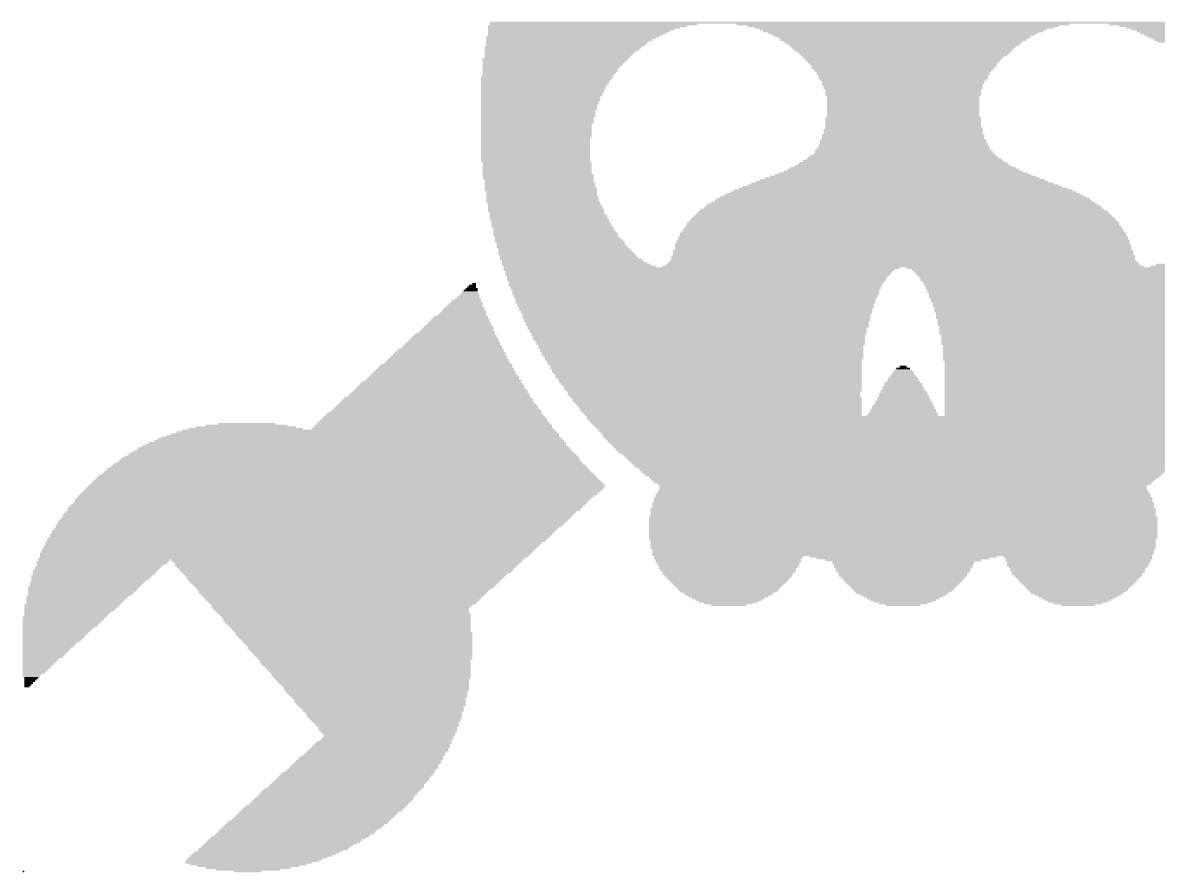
# Model space of a CAD drawing. Extents: x 0 to 65, y 0 to 56.5.
# Drawn here: x 6.093 to 9.762, y 20.19 to 22.937 of the extents above; entities that cross this region are included whole.
import ezdxf

# ---------------------------------------------------------------- set-up
doc = ezdxf.new("R2010")
doc.units = 0
doc.layers.add('21', color=253, linetype='CONTINUOUS')
doc.layers.add('23', color=53, linetype='CONTINUOUS')

# ---------------------------------------------------------------- blocks, each defined once
blk = doc.blocks.new('RECT')
blk.add_solid([(-0.5, -0.5), (0.5, -0.5), (-0.5, 0.5), (0.5, 0.5)])

msp = doc.modelspace()

# ---------------------------------------------------------------- linework, layer by layer
at = {"layer": '23'}
msp.add_point((6.096, 20.193), dxfattribs=at)

# ---------------------------------------------------------------- block references
at = {"layer": '21', "yscale": 0.0056}
for p, xscale in [((7.9372, 22.9311), 0.6706), ((8.9375, 22.9367), 2.6711), ((8.9375, 22.9311), 1.0729), ((9.9405, 22.9311), 0.6762), ((7.8702, 22.892), 0.5588), ((7.9177, 22.9255), 0.6426), ((7.9065, 22.9199), 0.6203), ((7.8981, 22.9144), 0.6035), ((7.8897, 22.9088), 0.5867), ((7.8842, 22.9032), 0.5756), ((7.8786, 22.8976), 0.5644), ((8.9375, 22.9255), 1.0058), ((8.9403, 22.9199), 0.9667), ((8.9375, 22.9144), 0.9276), ((8.9375, 22.9088), 0.9053), ((8.9375, 22.9032), 0.8717), ((8.9375, 22.8976), 0.8494), ((8.9375, 22.892), 0.827), ((9.9573, 22.9255), 0.6426), ((9.9685, 22.9199), 0.6203), ((9.9769, 22.9144), 0.6035), ((9.9852, 22.9088), 0.5867), ((9.9908, 22.9032), 0.5756), ((9.9992, 22.8976), 0.57), ((10.0048, 22.892), 0.5588), ((7.8395, 22.8585), 0.5085), ((7.8367, 22.8529), 0.5029), ((7.8534, 22.8752), 0.5253), ((7.8506, 22.8697), 0.5197), ((7.8478, 22.8641), 0.5141), ((7.8646, 22.8864), 0.5476), ((7.859, 22.8808), 0.5364), ((8.9403, 22.8864), 0.8103), ((8.9375, 22.8808), 0.7935), ((8.9375, 22.8752), 0.7711), ((8.9375, 22.8697), 0.76), ((8.9403, 22.8641), 0.7432), ((8.9375, 22.8585), 0.7264), ((8.9375, 22.8529), 0.7153), ((10.0104, 22.8864), 0.5476), ((10.016, 22.8808), 0.5364), ((10.0216, 22.8752), 0.5253), ((7.8143, 22.8194), 0.4694), ((7.8283, 22.8417), 0.4862), ((7.8255, 22.8361), 0.4806), ((7.8227, 22.8305), 0.475), ((7.8199, 22.8249), 0.4694), ((7.8339, 22.8473), 0.4973), ((8.9375, 22.8473), 0.7041), ((8.9403, 22.8417), 0.6873), ((8.9403, 22.8361), 0.6761), ((8.9403, 22.8305), 0.665), ((8.9375, 22.8249), 0.6482), ((8.9375, 22.8194), 0.637), ((7.8115, 22.8138), 0.4638), ((7.8087, 22.8082), 0.4582), ((7.8059, 22.8026), 0.4526), ((7.8031, 22.797), 0.447), ((7.8003, 22.7914), 0.4415), ((7.7975, 22.7858), 0.4359), ((7.7975, 22.7802), 0.4359), ((8.9375, 22.8138), 0.6259), ((8.9375, 22.8082), 0.6147), ((8.9375, 22.8026), 0.6035), ((8.9375, 22.7914), 0.5923), ((8.9403, 22.797), 0.5979), ((8.9375, 22.7858), 0.5812), ((8.9375, 22.7802), 0.57), ((7.7836, 22.7523), 0.4191), ((7.7808, 22.7467), 0.4135), ((7.7864, 22.7635), 0.4247), ((7.7864, 22.7579), 0.4247), ((7.7948, 22.7747), 0.4303), ((7.792, 22.7691), 0.4247), ((8.9375, 22.7747), 0.5588), ((8.9375, 22.7691), 0.5588), ((8.9375, 22.7635), 0.5476), ((8.9375, 22.7579), 0.5476), ((8.9375, 22.7523), 0.5364), ((8.9375, 22.7467), 0.5253), ((7.7808, 22.7411), 0.4135), ((7.778, 22.7355), 0.4079), ((7.7752, 22.73), 0.4023), ((7.7752, 22.7244), 0.4023), ((7.7696, 22.7076), 0.3912), ((7.7724, 22.7188), 0.3967), ((7.7724, 22.7132), 0.3967), ((8.9375, 22.7411), 0.5253), ((8.9347, 22.7355), 0.5197), ((8.9375, 22.73), 0.5141), ((8.9375, 22.7244), 0.5141), ((8.9375, 22.7188), 0.5029), ((8.9375, 22.7132), 0.5029), ((8.9375, 22.7076), 0.5029), ((7.7696, 22.702), 0.3912), ((7.7668, 22.6964), 0.3856), ((7.7668, 22.6908), 0.3856), ((7.7668, 22.6852), 0.3856), ((7.764, 22.6797), 0.38), ((7.764, 22.6741), 0.38), ((8.9375, 22.702), 0.5029), ((8.9375, 22.6964), 0.4917), ((8.9375, 22.6908), 0.4917), ((8.9375, 22.6852), 0.4917), ((8.9375, 22.6797), 0.4917), ((8.9375, 22.6741), 0.4917), ((7.7612, 22.6685), 0.3744), ((7.7612, 22.6629), 0.3744), ((7.7612, 22.6573), 0.3744), ((7.7584, 22.6517), 0.3688), ((7.7584, 22.6461), 0.3688), ((7.7584, 22.6405), 0.3688), ((7.7584, 22.635), 0.3688), ((8.9375, 22.6685), 0.4917), ((8.9375, 22.6629), 0.4917), ((8.9375, 22.6573), 0.4917), ((8.9375, 22.6517), 0.4917), ((8.9375, 22.6461), 0.4917), ((8.9375, 22.6405), 0.4917), ((8.9375, 22.635), 0.4917), ((7.7556, 22.6294), 0.3632), ((7.7556, 22.6238), 0.3632), ((7.7556, 22.6182), 0.3632), ((7.7556, 22.6126), 0.3632), ((7.7528, 22.607), 0.3576), ((7.7528, 22.6014), 0.3576), ((7.7528, 22.5958), 0.3576), ((8.9375, 22.6294), 0.5029), ((8.9375, 22.6238), 0.5029), ((8.9375, 22.6182), 0.5029), ((8.9375, 22.6126), 0.5029), ((8.9375, 22.607), 0.5029), ((8.9375, 22.6014), 0.5029), ((8.9403, 22.5958), 0.5085), ((7.7528, 22.5903), 0.3576), ((7.7528, 22.5847), 0.3576), ((7.7528, 22.5791), 0.3576), ((7.7528, 22.5735), 0.3576), ((7.7528, 22.5679), 0.3576), ((7.75, 22.5623), 0.352), ((8.9375, 22.5735), 0.5253), ((8.9375, 22.5679), 0.5253), ((8.9375, 22.5623), 0.5253), ((8.9375, 22.5903), 0.5141), ((8.9375, 22.5847), 0.5141), ((8.9375, 22.5791), 0.5141), ((7.75, 22.5567), 0.352), ((7.75, 22.5511), 0.352), ((7.75, 22.5455), 0.352), ((7.75, 22.54), 0.352), ((7.75, 22.5344), 0.352), ((7.75, 22.5288), 0.352), ((7.75, 22.5232), 0.352), ((8.9375, 22.5232), 0.57), ((8.9375, 22.5288), 0.5588), ((8.9375, 22.54), 0.5476), ((8.9403, 22.5344), 0.5532), ((8.9375, 22.5567), 0.5364), ((8.9375, 22.5511), 0.5364), ((8.9403, 22.5455), 0.542), ((7.75, 22.5176), 0.352), ((7.75, 22.512), 0.352), ((7.75, 22.5064), 0.352), ((7.75, 22.5008), 0.352), ((7.75, 22.4953), 0.352), ((7.75, 22.4897), 0.352), ((8.9375, 22.4897), 0.6482), ((8.9403, 22.4953), 0.6314), ((8.9375, 22.5008), 0.6147), ((8.9375, 22.5064), 0.6035), ((8.9403, 22.512), 0.5867), ((8.9403, 22.5176), 0.5756), ((7.7556, 22.4841), 0.352), ((7.7556, 22.4785), 0.352), ((7.7556, 22.4729), 0.352), ((7.7556, 22.4673), 0.352), ((7.7556, 22.4617), 0.352), ((7.7556, 22.4561), 0.352), ((7.7556, 22.4506), 0.352), ((8.9375, 22.4506), 0.8047), ((8.9375, 22.4561), 0.7711), ((8.9375, 22.4617), 0.7488), ((8.9375, 22.4673), 0.7264), ((8.9375, 22.4729), 0.7041), ((8.9375, 22.4785), 0.6817), ((8.9375, 22.4841), 0.6706), ((7.7584, 22.445), 0.3576), ((7.7584, 22.4394), 0.3576), ((7.7584, 22.4338), 0.3576), ((7.7612, 22.4282), 0.352), ((7.7612, 22.4226), 0.352), ((7.764, 22.417), 0.3576), ((8.9347, 22.417), 0.9779), ((8.9347, 22.4226), 0.9444), ((8.9347, 22.4282), 0.922), ((8.9347, 22.4338), 0.8885), ((8.9375, 22.4394), 0.8606), ((8.9375, 22.445), 0.827), ((7.764, 22.4114), 0.3576), ((7.764, 22.4058), 0.3576), ((7.7668, 22.4003), 0.3632), ((7.7668, 22.3947), 0.3632), ((7.7696, 22.3891), 0.3576), ((7.7696, 22.3835), 0.3576), ((7.7696, 22.3779), 0.3576), ((8.9375, 22.3779), 1.1623), ((8.9375, 22.3835), 1.14), ((8.9375, 22.3891), 1.1176), ((8.9375, 22.3947), 1.0952), ((8.9375, 22.4003), 1.0617), ((8.9347, 22.4058), 1.0338), ((8.9375, 22.4114), 1.0058), ((7.7724, 22.3723), 0.3632), ((7.7724, 22.3667), 0.3632), ((7.7724, 22.3611), 0.3632), ((7.7752, 22.3556), 0.3688), ((7.778, 22.35), 0.3632), ((7.7808, 22.3444), 0.3688), ((8.9375, 22.3444), 1.2741), ((8.9347, 22.35), 1.2573), ((8.9375, 22.3556), 1.2405), ((8.9375, 22.3611), 1.2182), ((8.9375, 22.3667), 1.207), ((8.9375, 22.3723), 1.1847), ((7.7808, 22.3388), 0.3688), ((7.7836, 22.3332), 0.3744), ((7.7836, 22.3276), 0.3744), ((7.7864, 22.322), 0.3688), ((7.7892, 22.3164), 0.3744), ((7.792, 22.3109), 0.38), ((7.792, 22.3053), 0.38), ((8.9375, 22.3053), 1.3635), ((8.9375, 22.3109), 1.3523), ((8.9375, 22.3164), 1.3411), ((8.9375, 22.322), 1.3299), ((8.9375, 22.3276), 1.3188), ((8.9347, 22.3332), 1.302), ((8.9375, 22.3388), 1.2852), ((7.7948, 22.2997), 0.3856), ((7.7975, 22.2941), 0.38), ((7.8003, 22.2885), 0.3856), ((7.8003, 22.2829), 0.3856), ((7.8031, 22.2773), 0.3912), ((7.8087, 22.2717), 0.3912), ((7.8087, 22.2661), 0.3912), ((8.9375, 22.2717), 1.4194), ((8.9375, 22.2661), 1.4194), ((8.9375, 22.2773), 1.4082), ((8.9375, 22.2885), 1.397), ((8.9375, 22.2829), 1.397), ((8.9375, 22.2941), 1.3858), ((8.9375, 22.2997), 1.3746), ((7.8115, 22.2606), 0.3967), ((7.8143, 22.255), 0.4023), ((7.8143, 22.2494), 0.4023), ((7.8199, 22.2438), 0.4023), ((7.8227, 22.2382), 0.4079), ((7.8255, 22.2326), 0.4135), ((8.9375, 22.2326), 1.4641), ((8.9375, 22.2438), 1.4529), ((8.9375, 22.2382), 1.4529), ((8.9375, 22.255), 1.4417), ((8.9375, 22.2494), 1.4417), ((8.9375, 22.2606), 1.4305), ((7.8283, 22.227), 0.4191), ((7.8311, 22.2214), 0.4135), ((7.8339, 22.2159), 0.4191), ((7.8367, 22.2103), 0.4247), ((7.845, 22.1991), 0.4303), ((7.8422, 22.2047), 0.4247), ((7.8478, 22.1935), 0.4359), ((8.9375, 22.1991), 1.4864), ((8.9375, 22.1935), 1.4864), ((8.9347, 22.2214), 1.4696), ((8.9375, 22.2159), 1.4752), ((8.9375, 22.2103), 1.4752), ((8.9375, 22.2047), 1.4752), ((8.9375, 22.227), 1.4641), ((7.8506, 22.1879), 0.4415), ((7.8562, 22.1823), 0.4415), ((7.859, 22.1767), 0.447), ((7.8646, 22.1712), 0.4582), ((7.8702, 22.1656), 0.4582), ((7.8758, 22.16), 0.4694), ((8.9375, 22.16), 1.5199), ((8.9375, 22.1656), 1.5088), ((8.9375, 22.1823), 1.4976), ((8.9375, 22.1767), 1.4976), ((8.9375, 22.1712), 1.4976), ((8.9375, 22.1879), 1.4864), ((7.8814, 22.1544), 0.4806), ((7.8925, 22.1488), 0.4917), ((8.2865, 22.1432), 1.2797), ((8.2781, 22.1376), 1.2629), ((8.2753, 22.1264), 1.2461), ((8.2781, 22.132), 1.2517), ((8.2725, 22.1209), 1.2405), ((8.9375, 22.1488), 1.5535), ((8.9375, 22.1544), 1.5311), ((9.5885, 22.1432), 1.2796), ((9.5969, 22.1376), 1.2629), ((9.5969, 22.132), 1.2517), ((9.5997, 22.1264), 1.2461), ((9.6025, 22.1209), 1.2405), ((9.9825, 22.1488), 0.4917), ((9.9936, 22.1544), 0.4806), ((7.5461, 22.0873), 0.0224), ((7.5517, 22.0929), 0.0112), ((8.2725, 22.1153), 1.2294), ((8.2697, 22.1097), 1.2238), ((8.2697, 22.1041), 1.2238), ((8.2697, 22.0985), 1.2126), ((8.2669, 22.0929), 1.207), ((8.2669, 22.0873), 1.207), ((9.6025, 22.1153), 1.2294), ((9.6053, 22.1097), 1.2238), ((9.6025, 22.1041), 1.2182), ((9.6053, 22.0985), 1.2126), ((9.6081, 22.0929), 1.207), ((9.6053, 22.0873), 1.2014), ((7.5321, 22.0482), 0.0726), ((7.5349, 22.0538), 0.0671), ((7.5377, 22.0594), 0.0615), ((7.5377, 22.065), 0.0503), ((7.5405, 22.0706), 0.0447), ((7.5433, 22.0762), 0.0391), ((7.5433, 22.0817), 0.0279), ((8.2669, 22.0817), 1.1958), ((8.2669, 22.0762), 1.1958), ((8.2669, 22.0706), 1.1847), ((8.2669, 22.065), 1.1847), ((8.2669, 22.0594), 1.1847), ((8.2669, 22.0538), 1.1735), ((8.2669, 22.0482), 1.1735), ((9.6081, 22.0817), 1.1958), ((9.6081, 22.0762), 1.1958), ((9.6081, 22.0706), 1.1847), ((9.6081, 22.065), 1.1847), ((9.6081, 22.0594), 1.1735), ((9.6081, 22.0538), 1.1735), ((9.6081, 22.0482), 1.1735), ((7.5181, 22.0091), 0.1341), ((7.5209, 22.0147), 0.1285), ((7.5209, 22.0203), 0.1173), ((7.5237, 22.0259), 0.1118), ((7.5265, 22.0315), 0.1062), ((7.5265, 22.037), 0.095), ((7.5321, 22.0426), 0.0838), ((8.2669, 22.0426), 1.1623), ((8.2669, 22.037), 1.1623), ((8.2669, 22.0315), 1.1623), ((8.2669, 22.0259), 1.1511), ((8.2669, 22.0203), 1.1511), ((8.2669, 22.0091), 1.14), ((8.2697, 22.0147), 1.1455), ((9.6081, 22.0426), 1.1623), ((9.6081, 22.037), 1.1623), ((9.6081, 22.0315), 1.1511), ((9.6081, 22.0259), 1.1511), ((9.6081, 22.0203), 1.1511), ((9.6081, 22.0147), 1.14), ((9.6081, 22.0091), 1.14), ((7.507, 21.9756), 0.19), ((7.507, 21.9812), 0.1788), ((7.5098, 21.9867), 0.1732), ((7.5126, 21.9923), 0.1565), ((7.5154, 21.9979), 0.1509), ((7.5181, 22.0035), 0.1453), ((8.2697, 22.0035), 1.1344), ((8.2697, 21.9979), 1.1344), ((8.2697, 21.9923), 1.1232), ((8.2697, 21.9867), 1.1232), ((8.2697, 21.9812), 1.1232), ((8.2725, 21.9756), 1.1176), ((9.6053, 22.0035), 1.1344), ((9.6081, 21.9979), 1.1288), ((9.6053, 21.9923), 1.1232), ((9.6053, 21.9867), 1.1232), ((9.6025, 21.9812), 1.1176), ((9.6053, 21.9756), 1.112), ((7.4958, 21.9365), 0.2459), ((7.4958, 21.942), 0.2347), ((7.4986, 21.9476), 0.2291), ((7.5014, 21.9532), 0.2235), ((7.5014, 21.9588), 0.2123), ((7.5042, 21.9644), 0.2068), ((7.5042, 21.97), 0.1956), ((8.2697, 21.97), 1.112), ((8.2725, 21.9644), 1.1064), ((8.2725, 21.9588), 1.1064), ((8.2753, 21.9532), 1.1008), ((8.2725, 21.9476), 1.0952), ((8.2753, 21.942), 1.0897), ((8.2753, 21.9365), 1.0897), ((9.6025, 21.97), 1.1064), ((9.6025, 21.9644), 1.1064), ((9.6025, 21.9588), 1.1064), ((9.6025, 21.9532), 1.0952), ((9.6025, 21.9476), 1.0952), ((9.5997, 21.942), 1.0897), ((9.5997, 21.9365), 1.0897), ((7.4846, 21.9029), 0.3018), ((7.4846, 21.9085), 0.2906), ((7.4874, 21.9141), 0.285), ((7.4874, 21.9197), 0.2738), ((7.4902, 21.9253), 0.2682), ((7.4902, 21.9309), 0.2571), ((8.2753, 21.9253), 1.0785), ((8.2781, 21.9309), 1.0841), ((8.2781, 21.9197), 1.0729), ((8.2781, 21.9141), 1.0729), ((8.2809, 21.9085), 1.0673), ((8.2837, 21.9029), 1.0617), ((9.5969, 21.9309), 1.0841), ((9.5969, 21.9253), 1.0729), ((9.5969, 21.9197), 1.0729), ((9.5941, 21.9141), 1.0673), ((9.5941, 21.9085), 1.0673), ((9.5913, 21.9029), 1.0617), ((7.4706, 21.8638), 0.3632), ((7.4734, 21.8694), 0.3576), ((7.4734, 21.875), 0.3465), ((7.4762, 21.8806), 0.3409), ((7.479, 21.8862), 0.3241), ((7.4818, 21.8918), 0.3185), ((7.4818, 21.8973), 0.3073), ((8.2837, 21.8973), 1.0617), ((8.2837, 21.8918), 1.0505), ((8.2837, 21.8862), 1.0505), ((8.2865, 21.8806), 1.045), ((8.2865, 21.875), 1.045), ((8.2893, 21.8694), 1.0394), ((8.2893, 21.8638), 1.0394), ((9.5913, 21.8973), 1.0617), ((9.5885, 21.8806), 1.045), ((9.5885, 21.875), 1.045), ((9.5857, 21.8694), 1.0394), ((9.5829, 21.8638), 1.0338), ((9.5913, 21.8918), 1.0505), ((9.5913, 21.8862), 1.0505), ((7.4623, 21.8303), 0.4247), ((7.4651, 21.8359), 0.4079), ((7.4651, 21.8415), 0.3967), ((7.4679, 21.847), 0.3912), ((7.4679, 21.8526), 0.38), ((7.4706, 21.8582), 0.3744), ((8.2921, 21.8582), 1.0338), ((8.2949, 21.8526), 1.0282), ((8.2921, 21.847), 1.0226), ((8.2949, 21.8415), 1.017), ((8.2949, 21.8359), 1.017), ((8.2977, 21.8303), 1.0114), ((9.5829, 21.8582), 1.0338), ((9.5801, 21.8526), 1.0282), ((9.5801, 21.847), 1.0282), ((9.5801, 21.8415), 1.017), ((9.5773, 21.8359), 1.0114), ((9.5773, 21.8303), 1.0114), ((7.4539, 21.7912), 0.4862), ((7.4539, 21.7968), 0.475), ((7.4539, 21.8023), 0.4638), ((7.4567, 21.8079), 0.4582), ((7.4567, 21.8135), 0.447), ((7.4595, 21.8191), 0.4415), ((7.4595, 21.8247), 0.4303), ((8.3005, 21.8247), 1.0058), ((8.3005, 21.8191), 1.0058), ((8.3033, 21.8135), 1.0003), ((8.3033, 21.8079), 1.0003), ((8.3061, 21.8023), 0.9947), ((8.3088, 21.7968), 0.9891), ((8.3088, 21.7912), 0.9891), ((8.9375, 21.7912), 0.0894), ((8.9375, 21.7968), 0.0782), ((8.9375, 21.8079), 0.0671), ((8.9375, 21.8023), 0.0671), ((8.9375, 21.8135), 0.0559), ((8.9375, 21.8191), 0.0447), ((8.9375, 21.8247), 0.0224), ((9.5689, 21.8079), 0.9947), ((9.5689, 21.8023), 0.9947), ((9.5745, 21.8247), 1.0058), ((9.5745, 21.8191), 1.0058), ((9.5717, 21.8135), 1.0003), ((9.5661, 21.7968), 0.9891), ((9.5634, 21.7912), 0.9835), ((7.4427, 21.7521), 0.5532), ((7.4427, 21.7576), 0.542), ((7.4455, 21.7632), 0.5364), ((7.4455, 21.7688), 0.5253), ((7.4455, 21.7744), 0.5141), ((7.4511, 21.78), 0.5029), ((7.4511, 21.7856), 0.4917), ((8.3116, 21.7856), 0.9835), ((8.3144, 21.78), 0.9779), ((8.3144, 21.7744), 0.9779), ((8.3172, 21.7688), 0.9723), ((8.32, 21.7632), 0.9667), ((8.3228, 21.7576), 0.9611), ((8.3228, 21.7521), 0.9611), ((8.9375, 21.7576), 0.1341), ((8.9375, 21.7521), 0.1341), ((8.9375, 21.7688), 0.1229), ((8.9375, 21.7632), 0.1229), ((8.9375, 21.7744), 0.1118), ((8.9375, 21.7856), 0.1006), ((8.9375, 21.78), 0.1006), ((9.5634, 21.7856), 0.9835), ((9.5578, 21.7744), 0.9723), ((9.5578, 21.7688), 0.9723), ((9.555, 21.7632), 0.9667), ((9.5522, 21.7576), 0.9611), ((9.5494, 21.7521), 0.9556), ((9.5606, 21.78), 0.9779), ((7.4343, 21.7185), 0.6147), ((7.4343, 21.7241), 0.6035), ((7.4371, 21.7297), 0.5867), ((7.4399, 21.7353), 0.5812), ((7.4399, 21.7409), 0.57), ((7.4427, 21.7465), 0.5644), ((8.3256, 21.7465), 0.9556), ((8.3256, 21.7409), 0.9444), ((8.3256, 21.7353), 0.9444), ((8.3284, 21.7297), 0.9388), ((8.334, 21.7241), 0.9388), ((8.3368, 21.7185), 0.9332), ((8.9375, 21.7241), 0.1676), ((8.9403, 21.7185), 0.1732), ((8.9375, 21.7353), 0.1565), ((8.9403, 21.7297), 0.1621), ((8.9375, 21.7465), 0.1453), ((8.9403, 21.7409), 0.1509), ((9.5494, 21.7465), 0.9556), ((9.5466, 21.7409), 0.95), ((9.5438, 21.7353), 0.9444), ((9.5438, 21.7297), 0.9444), ((9.541, 21.7241), 0.9388), ((9.5382, 21.7185), 0.9332), ((7.4287, 21.6794), 0.6817), ((7.4287, 21.685), 0.6706), ((7.4287, 21.6906), 0.6594), ((7.4315, 21.6962), 0.6538), ((7.4315, 21.7018), 0.6426), ((7.4315, 21.7073), 0.6314), ((7.4315, 21.7129), 0.6203), ((8.3368, 21.7129), 0.9332), ((8.3396, 21.7073), 0.9276), ((8.3424, 21.7018), 0.922), ((8.3452, 21.6962), 0.9164), ((8.348, 21.6906), 0.9108), ((8.348, 21.685), 0.9108), ((8.3508, 21.6794), 0.9053), ((8.9375, 21.685), 0.2123), ((8.9375, 21.6794), 0.2123), ((8.9375, 21.6962), 0.2012), ((8.9375, 21.6906), 0.2012), ((8.9375, 21.7018), 0.19), ((8.9375, 21.7129), 0.1788), ((8.9403, 21.7073), 0.1844), ((9.5354, 21.7129), 0.9276), ((9.5354, 21.7073), 0.9276), ((9.5326, 21.7018), 0.922), ((9.5298, 21.6962), 0.9164), ((9.527, 21.6906), 0.9108), ((9.5242, 21.685), 0.9053), ((9.5242, 21.6794), 0.9053), ((7.4204, 21.6459), 0.7432), ((7.4204, 21.6515), 0.732), ((7.4232, 21.6571), 0.7264), ((7.4232, 21.6626), 0.7153), ((7.4232, 21.6682), 0.7041), ((7.4232, 21.6738), 0.6929), ((8.3536, 21.6738), 0.8997), ((8.3563, 21.6682), 0.8941), ((8.9375, 21.6626), 2.0452), ((8.9347, 21.6571), 2.0396), ((8.9347, 21.6515), 2.0284), ((8.9375, 21.6459), 2.0229), ((8.9347, 21.6682), 0.2291), ((8.9375, 21.6738), 0.2235), ((9.5214, 21.6738), 0.8997), ((9.5187, 21.6682), 0.8941), ((7.1996, 21.6068), 1.2517), ((7.2052, 21.6124), 1.2294), ((7.2108, 21.6179), 1.207), ((6.8141, 21.6235), 0.3688), ((6.8141, 21.6291), 0.3241), ((6.8169, 21.6347), 0.2626), ((6.8169, 21.6403), 0.1844), ((7.4176, 21.6235), 0.7823), ((7.4176, 21.6291), 0.7711), ((7.4204, 21.6347), 0.7656), ((7.4204, 21.6403), 0.7544), ((8.9375, 21.6403), 2.0117), ((8.9375, 21.6347), 2.0005), ((8.9375, 21.6291), 1.9893), ((8.9375, 21.6235), 1.9782), ((8.9375, 21.6179), 1.967), ((8.9375, 21.6124), 1.9558), ((8.9375, 21.6068), 1.9446), ((7.1689, 21.5732), 1.3579), ((7.1745, 21.5788), 1.3467), ((7.1801, 21.5844), 1.3244), ((7.1829, 21.59), 1.3076), ((7.1857, 21.5956), 1.2908), ((7.1912, 21.6012), 1.2685), ((8.9347, 21.6012), 1.939), ((8.9375, 21.5956), 1.9334), ((8.9375, 21.59), 1.9223), ((8.9375, 21.5844), 1.9111), ((8.9375, 21.5788), 1.8999), ((8.9375, 21.5732), 1.8887), ((7.1549, 21.5341), 1.4641), ((7.1577, 21.5397), 1.4473), ((7.1577, 21.5453), 1.4361), ((7.1605, 21.5509), 1.4194), ((7.1633, 21.5565), 1.4026), ((7.1633, 21.5621), 1.3914), ((7.1661, 21.5676), 1.3746), ((8.9375, 21.5676), 1.8776), ((8.9375, 21.5621), 1.8664), ((8.9375, 21.5565), 1.8552), ((8.9375, 21.5509), 1.844), ((8.9375, 21.5453), 1.8329), ((8.9375, 21.5397), 1.8105), ((8.9375, 21.5341), 1.7993), ((7.1465, 21.5006), 1.5367), ((7.1465, 21.5062), 1.5255), ((7.1465, 21.5118), 1.5144), ((7.1493, 21.5174), 1.4976), ((7.1493, 21.5229), 1.4864), ((7.1521, 21.5285), 1.4808), ((8.9375, 21.5285), 1.7882), ((8.9375, 21.5229), 1.777), ((8.9375, 21.5174), 1.7658), ((8.9375, 21.5118), 1.7546), ((8.9375, 21.5062), 1.7435), ((8.9375, 21.5006), 1.7323), ((7.141, 21.4615), 1.6261), ((7.141, 21.4671), 1.6149), ((7.141, 21.4727), 1.6038), ((7.1438, 21.4782), 1.587), ((7.1438, 21.4838), 1.5758), ((7.1438, 21.4894), 1.5646), ((7.1438, 21.495), 1.5535), ((8.9403, 21.495), 1.7155), ((8.9375, 21.4894), 1.6988), ((8.9375, 21.4838), 1.6876), ((8.9375, 21.4782), 1.6764), ((8.9375, 21.4727), 1.6652), ((8.9403, 21.4671), 1.6485), ((8.9375, 21.4615), 1.6317), ((7.1242, 21.4224), 1.6708), ((7.1298, 21.4279), 1.6708), ((7.1354, 21.4335), 1.6708), ((7.141, 21.4391), 1.6708), ((7.141, 21.4447), 1.6596), ((7.141, 21.4503), 1.6485), ((7.141, 21.4559), 1.6373), ((8.9375, 21.4559), 1.6205), ((8.9375, 21.4503), 1.6093), ((8.9403, 21.4447), 1.5926), ((8.9375, 21.4224), 1.587), ((8.9375, 21.4391), 1.5758), ((8.9375, 21.4335), 1.5758), ((8.9375, 21.4279), 1.5758), ((7.0935, 21.3944), 1.6652), ((7.0907, 21.3888), 1.6596), ((7.099, 21.4), 1.6652), ((7.1046, 21.4056), 1.6652), ((7.113, 21.4112), 1.6708), ((7.1186, 21.4168), 1.6708), ((8.9375, 21.4), 1.6093), ((8.9375, 21.3944), 1.6093), ((8.9375, 21.3888), 1.6093), ((8.9375, 21.4112), 1.5982), ((8.9375, 21.4056), 1.5982), ((8.9375, 21.4168), 1.587), ((7.0515, 21.3497), 1.6485), ((7.0571, 21.3553), 1.6485), ((7.0683, 21.3665), 1.6596), ((7.0655, 21.3609), 1.654), ((7.0739, 21.3721), 1.6596), ((7.0795, 21.3777), 1.6596), ((7.0851, 21.3832), 1.6596), ((8.9375, 21.3665), 1.6317), ((8.9375, 21.3609), 1.6317), ((8.9375, 21.3553), 1.6317), ((8.9375, 21.3497), 1.6317), ((8.9375, 21.3832), 1.6205), ((8.9375, 21.3777), 1.6205), ((8.9375, 21.3721), 1.6205), ((7.0264, 21.3218), 1.6429), ((7.0236, 21.3162), 1.6373), ((7.032, 21.3274), 1.6429), ((7.0376, 21.333), 1.6429), ((7.046, 21.3441), 1.6485), ((7.0432, 21.3385), 1.6429), ((8.9375, 21.3385), 1.6429), ((8.9375, 21.333), 1.6429), ((8.9375, 21.3274), 1.6429), ((8.9375, 21.3218), 1.6429), ((8.9375, 21.3162), 1.6429), ((8.9375, 21.3441), 1.6317), ((6.9929, 21.2827), 1.6205), ((6.9901, 21.2771), 1.6149), ((7.0013, 21.2938), 1.6261), ((6.9985, 21.2882), 1.6205), ((7.0068, 21.2994), 1.6261), ((7.018, 21.3106), 1.6373), ((7.0124, 21.305), 1.6261), ((8.9375, 21.3106), 1.6429), ((8.9375, 21.305), 1.6429), ((8.9375, 21.2994), 1.6429), ((8.9375, 21.2938), 1.6429), ((8.9375, 21.2882), 1.6429), ((8.9375, 21.2827), 1.6429), ((8.9375, 21.2771), 1.6429), ((6.9593, 21.2435), 1.5982), ((6.9677, 21.2547), 1.6038), ((6.9649, 21.2491), 1.5982), ((6.9789, 21.2659), 1.6149), ((6.9761, 21.2603), 1.6093), ((6.9845, 21.2715), 1.6149), ((8.9375, 21.2715), 1.6429), ((8.9347, 21.2659), 1.6373), ((8.9375, 21.2603), 1.6317), ((8.9375, 21.2547), 1.6317), ((8.9375, 21.2491), 1.6317), ((8.9375, 21.2435), 1.6317), ((6.9286, 21.2044), 1.5702), ((6.9426, 21.2212), 1.587), ((6.9398, 21.2156), 1.5814), ((6.937, 21.21), 1.5758), ((6.951, 21.2324), 1.5926), ((6.9482, 21.2268), 1.587), ((6.9566, 21.238), 1.5926), ((8.9375, 21.238), 1.6317), ((8.9375, 21.2324), 1.6205), ((8.9375, 21.2268), 1.6205), ((8.9375, 21.2212), 1.6205), ((8.9347, 21.2156), 1.6149), ((8.3731, 21.21), 0.4806), ((8.3703, 21.2044), 0.475), ((8.9375, 21.21), 0.6035), ((8.9375, 21.2044), 0.5588), ((9.5019, 21.21), 0.4806), ((9.5047, 21.2044), 0.475), ((6.3279, 21.1653), 0.4023), ((6.3363, 21.1765), 0.4079), ((6.3335, 21.1709), 0.4023), ((6.3503, 21.1933), 0.4247), ((6.3475, 21.1877), 0.4191), ((6.3419, 21.1821), 0.4079), ((6.3558, 21.1988), 0.4247), ((7.141, 21.1988), 1.1344), ((7.141, 21.1933), 1.1232), ((7.141, 21.1877), 1.112), ((7.1382, 21.1821), 1.1064), ((7.1382, 21.1765), 1.0953), ((7.1382, 21.1709), 1.0841), ((7.1382, 21.1653), 1.0729), ((8.3731, 21.1988), 0.4694), ((8.3731, 21.1933), 0.4694), ((8.3731, 21.1877), 0.4582), ((8.3731, 21.1821), 0.4582), ((8.3703, 21.1709), 0.4415), ((8.3731, 21.1765), 0.447), ((8.3731, 21.1653), 0.4359), ((8.9375, 21.1988), 0.5029), ((8.9375, 21.1933), 0.4582), ((8.9375, 21.1877), 0.4582), ((8.9375, 21.1821), 0.447), ((8.9375, 21.1765), 0.447), ((8.9375, 21.1709), 0.4359), ((8.9375, 21.1653), 0.4359), ((9.5019, 21.1988), 0.4694), ((9.5047, 21.1933), 0.4638), ((9.5019, 21.1877), 0.4582), ((9.5019, 21.1821), 0.4582), ((9.5019, 21.1765), 0.447), ((9.5019, 21.1709), 0.4359), ((9.5019, 21.1653), 0.4359), ((6.3167, 21.1485), 0.3912), ((6.3139, 21.143), 0.3856), ((6.3111, 21.1374), 0.38), ((6.3056, 21.1318), 0.3688), ((6.3223, 21.1541), 0.3912), ((6.3251, 21.1597), 0.3967), ((7.1382, 21.1597), 1.0617), ((7.1354, 21.1541), 1.045), ((7.1354, 21.1485), 1.0338), ((7.1354, 21.143), 1.0226), ((7.1326, 21.1374), 1.017), ((7.1326, 21.1318), 1.0058), ((8.3731, 21.1597), 0.4247), ((8.3703, 21.1541), 0.4191), ((8.3731, 21.1485), 0.4135), ((8.3731, 21.143), 0.4023), ((8.3731, 21.1374), 0.3912), ((8.3731, 21.1318), 0.38), ((8.9375, 21.1597), 0.4247), ((8.9375, 21.1541), 0.4135), ((8.9375, 21.1485), 0.4135), ((8.9375, 21.143), 0.4023), ((8.9375, 21.1374), 0.3912), ((8.9375, 21.1318), 0.38), ((9.5019, 21.1597), 0.4247), ((9.4991, 21.1541), 0.4191), ((9.5019, 21.1485), 0.4135), ((9.5019, 21.143), 0.4023), ((9.5019, 21.1374), 0.3912), ((9.5019, 21.1318), 0.38), ((6.2832, 21.0983), 0.3465), ((6.2888, 21.1094), 0.3576), ((6.286, 21.1038), 0.352), ((6.2804, 21.0927), 0.3409), ((6.3, 21.1262), 0.3688), ((6.2972, 21.1206), 0.3632), ((6.2944, 21.115), 0.3576), ((7.1326, 21.1262), 0.9947), ((7.1326, 21.1206), 0.9835), ((7.1326, 21.115), 0.9723), ((7.1326, 21.1094), 0.9611), ((7.1298, 21.1038), 0.9444), ((7.1298, 21.0983), 0.9332), ((7.127, 21.0927), 0.9276), ((8.3731, 21.1262), 0.3688), ((8.3731, 21.1206), 0.3576), ((8.3731, 21.115), 0.3465), ((8.3731, 21.1094), 0.3353), ((8.3731, 21.1038), 0.3241), ((8.3731, 21.0983), 0.3129), ((8.3731, 21.0927), 0.2906), ((8.9375, 21.1262), 0.3688), ((8.9375, 21.1206), 0.3576), ((8.9375, 21.115), 0.3465), ((8.9375, 21.1094), 0.3353), ((8.9375, 21.1038), 0.3241), ((8.9375, 21.0983), 0.3129), ((8.9347, 21.0927), 0.2962), ((9.5019, 21.1262), 0.3688), ((9.5019, 21.1206), 0.3576), ((9.5019, 21.115), 0.3465), ((9.5019, 21.1094), 0.3353), ((9.5019, 21.1038), 0.3241), ((9.5019, 21.0983), 0.3129), ((9.4991, 21.0927), 0.2962), ((6.2692, 21.0815), 0.3297), ((6.2608, 21.0647), 0.3129), ((6.2664, 21.0759), 0.3241), ((6.2636, 21.0703), 0.3185), ((6.258, 21.0591), 0.3073), ((6.2776, 21.0871), 0.3353), ((7.127, 21.0871), 0.9164), ((7.127, 21.0815), 0.9053), ((7.127, 21.0759), 0.8941), ((7.127, 21.0703), 0.8829), ((7.127, 21.0647), 0.8717), ((7.127, 21.0591), 0.8606), ((8.3731, 21.0871), 0.2794), ((8.3731, 21.0815), 0.257), ((8.3731, 21.0759), 0.2347), ((8.3731, 21.0703), 0.2123), ((8.3731, 21.0647), 0.19), ((8.3731, 21.0591), 0.1565), ((8.9375, 21.0871), 0.2794), ((8.9375, 21.0815), 0.257), ((8.9375, 21.0759), 0.2347), ((8.9375, 21.0703), 0.2123), ((8.9375, 21.0647), 0.19), ((8.9375, 21.0591), 0.1565), ((9.5019, 21.0871), 0.2794), ((9.5019, 21.0815), 0.257), ((9.5019, 21.0759), 0.2347), ((9.5019, 21.0703), 0.2123), ((9.5019, 21.0647), 0.19), ((9.5019, 21.0591), 0.1565), ((6.2497, 21.048), 0.3018), ((6.2469, 21.0424), 0.2962), ((6.2441, 21.0368), 0.2906), ((6.2385, 21.0312), 0.2794), ((6.2357, 21.0256), 0.2738), ((6.2329, 21.02), 0.2682), ((6.2525, 21.0536), 0.3073), ((7.1242, 21.0536), 0.8438), ((7.1214, 21.048), 0.8382), ((7.1214, 21.0424), 0.827), ((7.1242, 21.0368), 0.8214), ((7.127, 21.0312), 0.8158), ((7.1326, 21.0256), 0.8158), ((7.1354, 21.02), 0.8103), ((8.3731, 21.0536), 0.1118), ((8.9375, 21.0536), 0.1118), ((9.5019, 21.0536), 0.1118), ((6.2189, 20.9977), 0.2515), ((6.2161, 20.9921), 0.2459), ((6.2273, 21.0144), 0.2682), ((6.2245, 21.0088), 0.2626), ((6.2217, 21.0033), 0.257), ((6.2133, 20.9865), 0.2403), ((7.1382, 21.0144), 0.8047), ((7.141, 21.0088), 0.7991), ((7.141, 21.0033), 0.7991), ((7.1438, 20.9977), 0.7935), ((7.1465, 20.9921), 0.7879), ((7.1493, 20.9865), 0.7823), ((6.2078, 20.9809), 0.2291), ((6.1994, 20.9641), 0.2123), ((6.1966, 20.9586), 0.2068), ((6.1938, 20.953), 0.2012), ((6.191, 20.9474), 0.1956), ((6.205, 20.9753), 0.2235), ((6.2022, 20.9697), 0.2179), ((7.1521, 20.9809), 0.7767), ((7.1549, 20.9753), 0.7711), ((7.1577, 20.9697), 0.7656), ((7.1633, 20.9641), 0.7656), ((7.1633, 20.9586), 0.7656), ((7.1661, 20.953), 0.76), ((7.1689, 20.9474), 0.7544), ((6.1742, 20.9194), 0.1621), ((6.1686, 20.9083), 0.1509), ((6.1882, 20.9418), 0.19), ((6.1854, 20.9362), 0.1844), ((6.1798, 20.9306), 0.1732), ((6.177, 20.925), 0.1676), ((6.1714, 20.9139), 0.1565), ((7.1717, 20.9418), 0.7488), ((7.1745, 20.9362), 0.7432), ((7.1773, 20.9306), 0.7376), ((7.1801, 20.925), 0.732), ((7.1829, 20.9194), 0.7264), ((7.1829, 20.9139), 0.7264), ((7.1857, 20.9083), 0.7209), ((6.1659, 20.9027), 0.1453), ((6.1575, 20.8859), 0.1285), ((6.1491, 20.8747), 0.1118), ((6.1631, 20.8971), 0.1397), ((6.1603, 20.8915), 0.1341), ((6.1519, 20.8803), 0.1173), ((7.1885, 20.9027), 0.7153), ((7.1912, 20.8971), 0.7097), ((7.194, 20.8915), 0.7041), ((7.1968, 20.8859), 0.6985), ((7.1996, 20.8803), 0.6929), ((7.1996, 20.8747), 0.6817), ((6.1463, 20.8691), 0.1062), ((6.1435, 20.8636), 0.1006), ((6.1407, 20.858), 0.095), ((6.1379, 20.8524), 0.0894), ((6.1351, 20.8468), 0.0838), ((6.1323, 20.8412), 0.0782), ((6.1295, 20.8356), 0.0726), ((7.1996, 20.8691), 0.6817), ((7.2024, 20.8636), 0.6761), ((7.2052, 20.858), 0.6706), ((7.208, 20.8524), 0.665), ((7.2108, 20.8468), 0.6594), ((7.2136, 20.8412), 0.6538), ((7.2164, 20.8356), 0.6482), ((6.1239, 20.83), 0.0615), ((6.1211, 20.8244), 0.0559), ((6.1211, 20.8189), 0.0447), ((6.1156, 20.8077), 0.0335), ((6.1128, 20.8021), 0.0279), ((6.1184, 20.8133), 0.0391), ((7.2192, 20.83), 0.6426), ((7.2192, 20.8244), 0.6426), ((7.222, 20.8189), 0.637), ((7.222, 20.8133), 0.6259), ((7.2248, 20.8077), 0.6203), ((7.2276, 20.8021), 0.6147), ((6.11, 20.7965), 0.0224), ((6.1072, 20.7909), 0.0168), ((7.2304, 20.7965), 0.6091), ((7.2332, 20.7909), 0.6035), ((7.236, 20.7853), 0.5979), ((7.236, 20.7797), 0.5979), ((7.236, 20.7742), 0.5867), ((7.2387, 20.7686), 0.5812), ((7.2415, 20.763), 0.5756), ((7.2443, 20.7574), 0.57), ((7.2443, 20.7518), 0.5588), ((7.2471, 20.7462), 0.5532), ((7.2471, 20.7406), 0.5532), ((7.2499, 20.735), 0.5476), ((7.2527, 20.7294), 0.542), ((7.2527, 20.7239), 0.5309), ((7.2555, 20.7183), 0.5253), ((7.2583, 20.7127), 0.5197), ((7.2583, 20.7071), 0.5085), ((7.2611, 20.7015), 0.5029), ((7.2611, 20.6959), 0.5029), ((7.2639, 20.6903), 0.4973), ((7.2639, 20.6847), 0.4862), ((7.2667, 20.6792), 0.4806), ((7.2667, 20.6736), 0.4694), ((7.2695, 20.668), 0.4638), ((7.2723, 20.6624), 0.4582), ((7.2723, 20.6568), 0.447), ((7.2723, 20.6512), 0.447), ((7.2751, 20.6456), 0.4415), ((7.2667, 20.6177), 0.4247), ((7.2751, 20.64), 0.4303), ((7.2723, 20.6233), 0.4247), ((7.2779, 20.6345), 0.4247), ((7.2751, 20.6289), 0.4191), ((7.236, 20.5786), 0.4526), ((7.2415, 20.5842), 0.4526), ((7.2443, 20.5897), 0.447), ((7.2499, 20.5953), 0.447), ((7.2527, 20.6009), 0.4415), ((7.2583, 20.6065), 0.4415), ((7.2611, 20.6121), 0.4359), ((7.208, 20.545), 0.475), ((7.2108, 20.5506), 0.4694), ((7.2164, 20.5562), 0.4694), ((7.2192, 20.5618), 0.4638), ((7.2276, 20.5674), 0.4582), ((7.2304, 20.573), 0.4526), ((7.1717, 20.5059), 0.4917), ((7.1773, 20.5115), 0.4917), ((7.1829, 20.5171), 0.4806), ((7.1885, 20.5227), 0.4806), ((7.194, 20.5283), 0.4806), ((7.1968, 20.5339), 0.475), ((7.2024, 20.5395), 0.475), ((7.141, 20.4724), 0.4973), ((7.1465, 20.478), 0.4973), ((7.1521, 20.4836), 0.4973), ((7.1577, 20.4892), 0.4973), ((7.1605, 20.4948), 0.4917), ((7.1661, 20.5003), 0.4917), ((7.1018, 20.4333), 0.5085), ((7.1074, 20.4389), 0.5085), ((7.113, 20.4445), 0.5085), ((7.1186, 20.45), 0.5085), ((7.1242, 20.4556), 0.5085), ((7.1298, 20.4612), 0.5085), ((7.1382, 20.4668), 0.5029), ((7.0683, 20.3998), 0.5197), ((7.0739, 20.4053), 0.5197), ((7.0823, 20.4109), 0.5141), ((7.0879, 20.4165), 0.5141), ((7.0935, 20.4221), 0.5141), ((7.099, 20.4277), 0.5141), ((7.0264, 20.3606), 0.5141), ((7.032, 20.3662), 0.5141), ((7.0376, 20.3718), 0.5141), ((7.0432, 20.3774), 0.5141), ((7.0488, 20.383), 0.5141), ((7.0571, 20.3886), 0.5197), ((7.0627, 20.3942), 0.5197), ((6.9789, 20.3215), 0.5085), ((6.9845, 20.3271), 0.5085), ((6.9929, 20.3327), 0.5141), ((6.9985, 20.3383), 0.5141), ((7.0041, 20.3439), 0.5141), ((7.0124, 20.3495), 0.5197), ((7.018, 20.3551), 0.5197), ((6.9342, 20.288), 0.4973), ((6.9398, 20.2936), 0.4973), ((6.9482, 20.2992), 0.5029), ((6.9566, 20.3048), 0.5085), ((6.9649, 20.3103), 0.5029), ((6.9733, 20.3159), 0.5085), ((6.8727, 20.2489), 0.4638), ((6.8811, 20.2545), 0.4694), ((6.8923, 20.2601), 0.4694), ((6.9035, 20.2656), 0.4806), ((6.9091, 20.2712), 0.4806), ((6.9174, 20.2768), 0.4862), ((6.9258, 20.2824), 0.4917), ((6.8336, 20.2265), 0.4303), ((6.8224, 20.2209), 0.4079), ((6.842, 20.2321), 0.4359), ((6.8532, 20.2377), 0.447), ((6.8643, 20.2433), 0.4582), ((6.8224, 20.2154), 0.3744), ((6.8224, 20.2098), 0.3297), ((6.8224, 20.2042), 0.2738), ((6.8224, 20.1986), 0.2068), ((6.8196, 20.193), 0.0894)]:
    msp.add_blockref('RECT', p, dxfattribs=dict(at, xscale=xscale))

doc.saveas('drawing.dxf')
